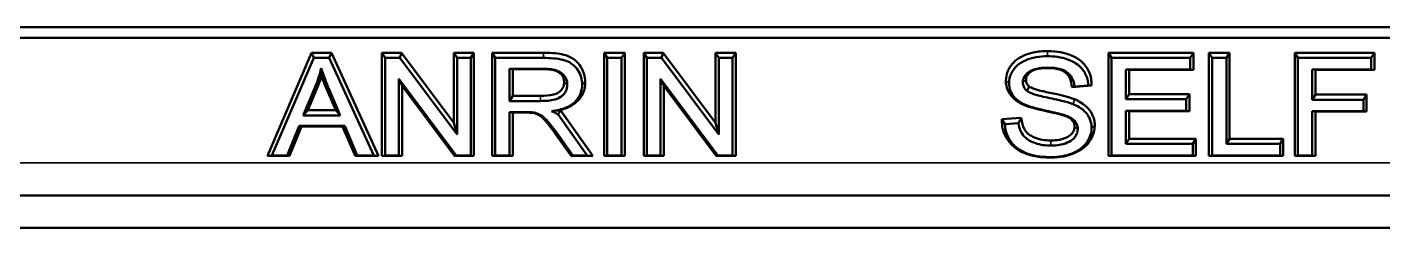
# Model space of a CAD drawing. Header units: millimetres. Extents: x 0 to 2181, y -65 to 1050.
# Drawn here: x 730.6 to 979.9, y 672.5 to 709.5 of the extents above; entities that cross this region are included whole.
import ezdxf

# ---------------------------------------------------------------- set-up
doc = ezdxf.new("R2010")
doc.units = ezdxf.units.MM
doc.header["$LTSCALE"] = 2.5
doc.layers.add('Sichtbar (ISO)', color=7, linetype='Continuous', lineweight=50)
doc.layers.add('Sichtbar schmal (ISO)', color=7, linetype='Continuous', lineweight=35)

msp = doc.modelspace()

# ---------------------------------------------------------------- linework, layer by layer
at = {"layer": 'Sichtbar (ISO)'}
for p, q in [((1274.667, 709.474), (596.667, 709.474)), ((1274.131, 707.474), (597.203, 707.474)), ((774.797, 685.735), (782.923, 704.739)), ((783.32, 703.781), (775.637, 685.814)), ((782.923, 704.739), (786.573, 704.739)), ((782.923, 704.739), (783.32, 703.781)), ((786.186, 703.781), (783.32, 703.781)), ((786.573, 704.739), (786.186, 703.781)), ((794.356, 685.814), (786.186, 703.781)), ((786.573, 704.739), (795.216, 685.735)), ((795.867, 704.739), (799.466, 704.739)), ((795.867, 704.739), (796.445, 703.781)), ((795.867, 685.735), (795.867, 704.739)), ((799.158, 703.781), (796.445, 703.781)), ((796.445, 703.781), (796.445, 685.814)), ((799.466, 704.739), (799.158, 703.781)), ((809.677, 689.676), (799.158, 703.781)), ((799.466, 704.739), (809.099, 691.822)), ((809.099, 704.739), (812.784, 704.739)), ((809.099, 704.739), (809.677, 703.781)), ((809.099, 691.822), (809.099, 704.739)), ((812.207, 703.781), (809.677, 703.781)), ((809.677, 703.781), (809.677, 689.676)), ((812.784, 704.739), (812.207, 703.781)), ((812.207, 685.814), (812.207, 703.781)), ((812.784, 704.739), (812.784, 685.735)), ((816.111, 704.739), (825.561, 704.739)), ((816.111, 704.739), (816.689, 703.781)), ((816.111, 685.735), (816.111, 704.739)), ((825.561, 703.781), (816.689, 703.781)), ((816.689, 703.781), (816.689, 685.814)), ((836.706, 704.739), (840.513, 704.739)), ((836.706, 704.739), (837.283, 703.781)), ((836.706, 685.735), (836.706, 704.739)), ((839.936, 703.781), (837.283, 703.781)), ((837.283, 703.781), (837.283, 685.814)), ((840.513, 704.739), (839.936, 703.781)), ((839.936, 685.814), (839.936, 703.781)), ((840.513, 704.739), (840.513, 685.735)), ((843.992, 704.739), (847.591, 704.739)), ((843.992, 704.739), (844.57, 703.781)), ((843.992, 685.735), (843.992, 704.739)), ((847.283, 703.781), (844.57, 703.781)), ((844.57, 703.781), (844.57, 685.814)), ((847.591, 704.739), (847.283, 703.781)), ((857.802, 689.676), (847.283, 703.781)), ((847.591, 704.739), (857.224, 691.822)), ((857.224, 704.739), (860.909, 704.739)), ((857.224, 704.739), (857.802, 703.781)), ((857.224, 691.822), (857.224, 704.739)), ((860.332, 703.781), (857.802, 703.781)), ((857.802, 703.781), (857.802, 689.676)), ((860.909, 704.739), (860.332, 703.781)), ((860.332, 685.814), (860.332, 703.781)), ((860.909, 704.739), (860.909, 685.735)), ((929.45, 704.739), (945.086, 704.739)), ((929.45, 704.739), (930.027, 703.781)), ((929.45, 685.735), (929.45, 704.739)), ((944.509, 703.781), (930.027, 703.781)), ((930.027, 703.781), (930.027, 685.814)), ((945.086, 704.739), (944.509, 703.781)), ((944.509, 701.659), (944.509, 703.781)), ((945.086, 704.739), (945.086, 701.579)), ((947.925, 704.739), (951.733, 704.739)), ((947.925, 704.739), (948.503, 703.781)), ((947.925, 685.735), (947.925, 704.739)), ((951.155, 703.781), (948.503, 703.781)), ((948.503, 703.781), (948.503, 685.814)), ((951.733, 704.739), (951.155, 703.781)), ((951.155, 687.937), (951.155, 703.781)), ((951.733, 704.739), (951.733, 688.895)), ((963.703, 704.739), (978.364, 704.739)), ((963.703, 704.739), (964.28, 703.781)), ((963.703, 685.735), (963.703, 704.739)), ((977.786, 703.781), (964.28, 703.781)), ((964.28, 703.781), (964.28, 685.814)), ((978.364, 704.739), (977.786, 703.781)), ((977.786, 701.659), (977.786, 703.781)), ((978.364, 704.739), (978.364, 701.579)), ((819.341, 701.796), (825.667, 701.796)), ((819.919, 701.716), (819.341, 701.796)), ((819.341, 695.852), (819.341, 701.796)), ((825.667, 701.716), (819.919, 701.716)), ((819.919, 701.716), (819.919, 696.81)), ((932.68, 696.167), (932.68, 701.659)), ((932.68, 701.659), (944.509, 701.659)), ((933.257, 701.579), (932.68, 701.659)), ((933.257, 701.579), (933.257, 697.125)), ((945.086, 701.579), (933.257, 701.579)), ((945.086, 701.579), (944.509, 701.659)), ((966.933, 696.099), (966.933, 701.659)), ((966.933, 701.659), (977.786, 701.659)), ((967.51, 701.579), (966.933, 701.659)), ((967.51, 701.579), (967.51, 697.057)), ((978.364, 701.579), (967.51, 701.579)), ((978.364, 701.579), (977.786, 701.659)), ((781.399, 693.182), (783.609, 698.454)), ((784.151, 698.714), (782.233, 694.14)), ((784.151, 698.714), (783.609, 698.454)), ((787.362, 694.14), (785.554, 698.423)), ((786.094, 698.167), (788.198, 693.182)), ((798.975, 685.814), (798.975, 699.92)), ((798.975, 699.92), (809.494, 685.814)), ((799.553, 698.653), (798.975, 699.92)), ((799.553, 698.653), (799.553, 685.735)), ((809.185, 685.735), (799.553, 698.653)), ((847.1, 685.814), (847.1, 699.92)), ((847.1, 699.92), (857.619, 685.814)), ((847.678, 698.653), (847.1, 699.92)), ((847.678, 698.653), (847.678, 685.735)), ((857.31, 685.735), (847.678, 698.653)), ((926.355, 698.689), (922.712, 698.433)), ((922.712, 698.433), (923.228, 698.55)), ((923.228, 698.55), (925.759, 698.728)), ((926.355, 698.689), (925.759, 698.728)), ((819.919, 696.81), (819.341, 695.852)), ((825.027, 695.852), (819.341, 695.852)), ((819.919, 696.81), (825.027, 696.81)), ((933.257, 697.125), (932.68, 696.167)), ((943.762, 696.167), (932.68, 696.167)), ((933.257, 697.125), (944.339, 697.125)), ((944.339, 697.125), (943.762, 696.167)), ((943.762, 694.045), (943.762, 696.167)), ((944.339, 697.125), (944.339, 693.965)), ((967.51, 697.057), (966.933, 696.099)), ((976.323, 696.099), (966.933, 696.099)), ((967.51, 697.057), (976.9, 697.057)), ((976.9, 697.057), (976.323, 696.099)), ((976.323, 693.976), (976.323, 696.099)), ((976.9, 697.057), (976.9, 693.897)), ((782.233, 694.14), (781.399, 693.182)), ((788.198, 693.182), (781.399, 693.182)), ((782.233, 694.14), (787.362, 694.14)), ((787.362, 694.14), (788.198, 693.182)), ((819.341, 685.814), (819.341, 693.798)), ((819.341, 693.798), (822.405, 693.798)), ((819.919, 693.719), (819.341, 693.798)), ((819.919, 693.719), (819.919, 685.735)), ((822.405, 693.719), (819.919, 693.719)), ((833.611, 685.814), (828.268, 693.363)), ((828.672, 694.199), (828.673, 694.197)), ((828.696, 694.164), (834.663, 685.735)), ((921.46, 693.223), (921.253, 693.178)), ((932.68, 687.937), (932.68, 694.045)), ((932.68, 694.045), (943.762, 694.045)), ((933.257, 693.965), (932.68, 694.045)), ((944.339, 693.965), (933.257, 693.965)), ((933.257, 693.965), (933.257, 688.895)), ((944.339, 693.965), (943.762, 694.045)), ((966.933, 685.814), (966.933, 693.976)), ((966.933, 693.976), (976.323, 693.976)), ((967.51, 693.897), (966.933, 693.976)), ((967.51, 693.897), (967.51, 685.735)), ((976.9, 693.897), (967.51, 693.897)), ((976.9, 693.897), (976.323, 693.976)), ((778.442, 685.814), (780.637, 691.251)), ((781.042, 691.172), (778.847, 685.735)), ((780.637, 691.251), (789.021, 691.251)), ((781.042, 691.172), (780.637, 691.251)), ((788.624, 691.172), (781.042, 691.172)), ((788.624, 691.172), (789.021, 691.251)), ((790.941, 685.735), (788.624, 691.172)), ((789.021, 691.251), (791.338, 685.814)), ((809.099, 691.822), (809.677, 689.676)), ((857.224, 691.822), (857.802, 689.676)), ((909.83, 692.508), (913.43, 692.784)), ((910.423, 691.593), (909.83, 692.508)), ((912.923, 691.785), (910.423, 691.593)), ((913.43, 692.784), (912.923, 691.785)), ((830.671, 685.735), (827.849, 689.712)), ((828.335, 689.553), (830.988, 685.814)), ((933.257, 688.895), (932.68, 687.937)), ((933.257, 688.895), (945.544, 688.895)), ((945.544, 688.895), (944.966, 687.937)), ((945.544, 688.895), (945.544, 685.735)), ((951.733, 688.895), (951.155, 687.937)), ((951.733, 688.895), (961.58, 688.895)), ((961.58, 688.895), (961.003, 687.937)), ((961.58, 688.895), (961.58, 685.735)), ((774.797, 685.735), (775.637, 685.814)), ((778.847, 685.735), (774.797, 685.735)), ((775.637, 685.814), (778.442, 685.814)), ((778.847, 685.735), (778.442, 685.814)), ((790.941, 685.735), (791.338, 685.814)), ((795.216, 685.735), (790.941, 685.735)), ((791.338, 685.814), (794.356, 685.814)), ((795.216, 685.735), (794.356, 685.814)), ((795.867, 685.735), (796.445, 685.814)), ((799.553, 685.735), (795.867, 685.735)), ((796.445, 685.814), (798.975, 685.814)), ((799.553, 685.735), (798.975, 685.814)), ((809.185, 685.735), (809.494, 685.814)), ((812.784, 685.735), (809.185, 685.735)), ((809.494, 685.814), (812.207, 685.814)), ((812.784, 685.735), (812.207, 685.814)), ((816.111, 685.735), (816.689, 685.814)), ((819.919, 685.735), (816.111, 685.735)), ((816.689, 685.814), (819.341, 685.814)), ((819.919, 685.735), (819.341, 685.814)), ((830.671, 685.735), (830.988, 685.814)), ((834.663, 685.735), (830.671, 685.735)), ((830.988, 685.814), (833.611, 685.814)), ((834.663, 685.735), (833.611, 685.814)), ((836.706, 685.735), (837.283, 685.814)), ((840.513, 685.735), (836.706, 685.735)), ((837.283, 685.814), (839.936, 685.814)), ((840.513, 685.735), (839.936, 685.814)), ((843.992, 685.735), (844.57, 685.814)), ((847.678, 685.735), (843.992, 685.735)), ((844.57, 685.814), (847.1, 685.814)), ((847.678, 685.735), (847.1, 685.814)), ((857.31, 685.735), (857.619, 685.814)), ((860.909, 685.735), (857.31, 685.735)), ((857.619, 685.814), (860.332, 685.814)), ((860.909, 685.735), (860.332, 685.814)), ((929.45, 685.735), (930.027, 685.814)), ((945.544, 685.735), (929.45, 685.735)), ((930.027, 685.814), (944.966, 685.814)), ((944.966, 687.937), (932.68, 687.937)), ((944.966, 685.814), (944.966, 687.937)), ((945.544, 685.735), (944.966, 685.814)), ((947.925, 685.735), (948.503, 685.814)), ((961.58, 685.735), (947.925, 685.735)), ((948.503, 685.814), (961.003, 685.814)), ((961.003, 687.937), (951.155, 687.937)), ((961.003, 685.814), (961.003, 687.937)), ((961.58, 685.735), (961.003, 685.814)), ((963.703, 685.735), (964.28, 685.814)), ((967.51, 685.735), (963.703, 685.735)), ((964.28, 685.814), (966.933, 685.814)), ((967.51, 685.735), (966.933, 685.814)), ((1271.452, 678.474), (599.883, 678.474)), ((1271.452, 672.474), (599.883, 672.474))]:
    msp.add_line(p, q, dxfattribs=at)
for points, knots in [([(825.561, 704.739), (827.317, 704.739), (828.463, 704.587), (829.79, 704.254), (830.424, 704.037), (831.494, 703.298), (831.867, 702.932), (832.445, 702.168), (832.785, 701.635), (833.179, 700.401), (833.257, 699.864), (833.257, 699.318)], [0, 0, 0, 0, 0.5268501, 0.5268501, 0.8662441, 0.8662441, 1.1037551, 1.1037551, 1.3057222, 1.3057222, 1.4550237, 1.4550237, 1.4550237, 1.4550237]), ([(832.68, 698.879), (832.68, 699.352), (832.616, 699.818), (832.342, 700.724), (832.139, 701.148), (831.648, 701.886), (831.294, 702.331), (830.184, 703.121), (829.611, 703.319), (828.108, 703.703), (826.808, 703.781), (825.561, 703.781)], [-1.1007304, -1.1007304, -1.1007304, -1.1007304, -0.9034259, -0.9034259, -0.7091598, -0.7091598, -0.5447892, -0.5447892, -0.3742744, -0.3742744, 0, 0, 0, 0]), ([(910.593, 699.578), (910.593, 700.253), (910.735, 700.905), (911.228, 701.965), (911.579, 702.56), (912.679, 703.584), (913.264, 703.947), (914.45, 704.467), (915.044, 704.653), (916.484, 704.972), (917.354, 705.054), (918.228, 705.054)], [0, 0, 0, 0, 0.22541314, 0.22541314, 0.38383402, 0.38383402, 0.51431637, 0.51431637, 0.62418666, 0.62418666, 0.78203176, 0.78203176, 0.78203176, 0.78203176]), ([(918.228, 704.096), (917.542, 704.096), (916.857, 704.043), (915.357, 703.776), (914.744, 703.563), (913.732, 703.153), (913.163, 702.825), (912.091, 701.875), (911.753, 701.308), (911.297, 700.33), (911.17, 699.746), (911.17, 699.139)], [-0.62182481, -0.62182481, -0.62182481, -0.62182481, -0.55735165, -0.55735165, -0.47821602, -0.47821602, -0.35410832, -0.35410832, -0.20263418, -0.20263418, 0, 0, 0, 0]), ([(918.228, 705.054), (920.121, 705.054), (921.447, 704.723), (923.137, 704.083), (923.83, 703.695), (924.978, 702.702), (925.399, 702.151), (925.995, 701.019), (926.18, 700.451), (926.313, 699.587), (926.329, 699.365), (926.355, 698.689)], [0, 0, 0, 0, 0.567681, 0.567681, 1.0303009, 1.0303009, 1.4635187, 1.4635187, 1.8590638, 1.8590638, 2.0403548, 2.0403548, 2.0403548, 2.0403548]), ([(925.759, 698.728), (925.744, 699.104), (925.693, 699.476), (925.506, 700.197), (925.375, 700.54), (924.916, 701.425), (924.521, 701.944), (923.328, 702.962), (922.582, 703.306), (920.768, 703.94), (919.494, 704.096), (918.228, 704.096)], [-0.93847217, -0.93847217, -0.93847217, -0.93847217, -0.83985503, -0.83985503, -0.7443526, -0.7443526, -0.58383343, -0.58383343, -0.37981174, -0.37981174, 0, 0, 0, 0]), ([(783.609, 698.454), (783.836, 699.02), (784.041, 699.591), (784.402, 700.739), (784.559, 701.313), (784.692, 701.892)], [-0.3981048, -0.3981048, -0.3981048, -0.3981048, -0.19745716, -0.19745716, 0, 0, 0, 0]), ([(784.692, 701.892), (784.864, 701.346), (785.069, 700.771), (785.529, 699.55), (785.813, 698.843), (786.094, 698.167)], [-0.42981314, -0.42981314, -0.42981314, -0.42981314, -0.24098831, -0.24098831, 0, 0, 0, 0]), ([(825.667, 701.796), (826.115, 701.796), (826.574, 701.771), (827.385, 701.65), (827.755, 701.564), (828.499, 701.279), (828.817, 701.082), (829.366, 700.576), (829.575, 700.299), (829.882, 699.632), (829.951, 699.26), (829.951, 698.879)], [-0.59372056, -0.59372056, -0.59372056, -0.59372056, -0.46801054, -0.46801054, -0.36298097, -0.36298097, -0.24086861, -0.24086861, -0.12721311, -0.12721311, 0, 0, 0, 0]), ([(829.374, 699.318), (829.374, 699.626), (829.321, 699.929), (829.078, 700.464), (828.916, 700.682), (828.452, 701.121), (828.184, 701.272), (827.57, 701.514), (827.201, 701.595), (826.456, 701.697), (826.056, 701.716), (825.667, 701.716)], [0, 0, 0, 0, 0.10285567, 0.10285567, 0.1921226, 0.1921226, 0.30468989, 0.30468989, 0.43934779, 0.43934779, 0.58270665, 0.58270665, 0.58270665, 0.58270665]), ([(913.716, 699.303), (913.716, 699.481), (913.737, 699.657), (913.828, 700), (913.895, 700.162), (914.165, 700.637), (914.427, 700.909), (914.948, 701.305), (915.308, 701.544), (916.702, 701.939), (917.556, 702.001), (918.335, 702.001)], [-1.0049268, -1.0049268, -1.0049268, -1.0049268, -0.8630411, -0.8630411, -0.7235101, -0.7235101, -0.4370842, -0.4370842, -0.2336099, -0.2336099, 0, 0, 0, 0]), ([(918.335, 701.922), (917.575, 701.922), (916.709, 701.86), (915.526, 701.482), (915.269, 701.308), (914.814, 700.964), (914.625, 700.742), (914.433, 700.411), (914.381, 700.284), (914.31, 700.017), (914.294, 699.881), (914.294, 699.743)], [0, 0, 0, 0, 0.22814468, 0.22814468, 0.37675005, 0.37675005, 0.66429264, 0.66429264, 0.82941654, 0.82941654, 0.99698673, 0.99698673, 0.99698673, 0.99698673]), ([(918.335, 702.001), (919.093, 702.001), (919.895, 701.931), (921.249, 701.529), (921.638, 701.284), (922.228, 700.843), (922.512, 700.521), (923.015, 699.656), (923.164, 699.104), (923.228, 698.55)], [-0.51892335, -0.51892335, -0.51892335, -0.51892335, -0.41600372, -0.41600372, -0.32572094, -0.32572094, -0.18600689, -0.18600689, 0, 0, 0, 0]), ([(922.712, 698.433), (922.624, 699.192), (922.575, 699.474), (922.346, 700.152), (922.16, 700.498), (921.612, 701.105), (921.318, 701.29), (920.705, 701.601), (920.281, 701.723), (919.362, 701.889), (918.84, 701.922), (918.335, 701.922)], [0.0872289, 0.0872289, 0.0872289, 0.0872289, 0.4331973, 0.4331973, 0.8456545, 0.8456545, 1.2684882, 1.2684882, 1.9438924, 1.9438924, 2.7323457, 2.7323457, 2.7323457, 2.7323457]), ([(784.761, 700.411), (784.717, 700.272), (784.671, 700.134), (784.48, 699.568), (784.351, 699.212), (784.151, 698.714)], [0.20824328, 0.20824328, 0.20824328, 0.20824328, 0.25643811, 0.25643811, 0.40556846, 0.40556846, 0.40556846, 0.40556846]), ([(785.554, 698.423), (785.33, 698.962), (785.135, 699.442), (784.872, 700.118), (784.817, 700.264), (784.761, 700.411)], [0.07435504, 0.07435504, 0.07435504, 0.07435504, 0.28614344, 0.28614344, 0.34257541, 0.34257541, 0.34257541, 0.34257541]), ([(825.027, 696.81), (825.786, 696.81), (826.705, 696.856), (827.704, 697.118), (828.07, 697.24), (828.662, 697.651), (828.855, 697.861), (829.132, 698.297), (829.223, 698.49), (829.345, 698.899), (829.374, 699.107), (829.374, 699.318)], [0, 0, 0, 0, 0.22769135, 0.22769135, 0.31281863, 0.31281863, 0.37762228, 0.37762228, 0.42501282, 0.42501282, 0.47225395, 0.47225395, 0.47225395, 0.47225395]), ([(829.951, 698.879), (829.951, 698.628), (829.917, 698.381), (829.775, 697.894), (829.67, 697.663), (829.304, 697.075), (829.05, 696.836), (828.416, 696.371), (827.977, 696.214), (826.894, 695.916), (825.945, 695.852), (825.027, 695.852)], [-0.53656872, -0.53656872, -0.53656872, -0.53656872, -0.4975222, -0.4975222, -0.45831269, -0.45831269, -0.39274466, -0.39274466, -0.27540285, -0.27540285, 0, 0, 0, 0]), ([(827.055, 693.99), (827.97, 694.104), (828.91, 694.307), (830.303, 694.902), (830.816, 695.209), (831.529, 695.863), (831.971, 696.32), (832.563, 697.607), (832.68, 698.236), (832.68, 698.879)], [-1.4285512, -1.4285512, -1.4285512, -1.4285512, -0.8504695, -0.8504695, -0.4650234, -0.4650234, -0.2146525, -0.2146525, 0, 0, 0, 0]), ([(833.257, 699.318), (833.257, 698.611), (833.128, 697.92), (832.609, 696.785), (832.307, 696.346), (831.579, 695.577), (831.153, 695.232), (830.065, 694.637), (829.492, 694.42), (828.833, 694.239), (828.762, 694.22), (828.691, 694.202)], [0, 0, 0, 0, 0.2360781, 0.2360781, 0.41025494, 0.41025494, 0.57335259, 0.57335259, 0.72616813, 0.72616813, 0.74440295, 0.74440295, 0.74440295, 0.74440295]), ([(913.736, 695.217), (913.029, 695.548), (912.375, 695.969), (911.398, 696.973), (911.123, 697.439), (910.705, 698.4), (910.593, 698.981), (910.593, 699.578)], [0.00028906, 0.00028906, 0.00028906, 0.00028906, 0.23977466, 0.23977466, 0.44567114, 0.44567114, 0.72822682, 0.72822682, 0.72822682, 0.72822682]), ([(911.17, 699.139), (911.17, 698.645), (911.255, 698.162), (911.592, 697.321), (911.836, 696.879), (912.739, 695.935), (913.349, 695.544), (914.006, 695.236)], [-0.65440998, -0.65440998, -0.65440998, -0.65440998, -0.41527993, -0.41527993, -0.22207084, -0.22207084, 0, 0, 0, 0]), ([(914.494, 697.701), (914.363, 697.807), (914.245, 697.923), (914.044, 698.174), (913.962, 698.306), (913.77, 698.719), (913.716, 699.008), (913.716, 699.303)], [-0.20206499, -0.20206499, -0.20206499, -0.20206499, -0.14944992, -0.14944992, -0.09867769, -0.09867769, 0, 0, 0, 0]), ([(914.294, 699.743), (914.294, 699.461), (914.352, 699.251), (914.478, 698.979), (914.541, 698.881), (914.692, 698.693), (914.781, 698.606), (914.878, 698.528)], [0, 0, 0, 0, 0.09389498, 0.09389498, 0.15361205, 0.15361205, 0.21495082, 0.21495082, 0.21495082, 0.21495082]), ([(914.878, 698.528), (914.951, 698.47), (915.066, 698.4), (915.684, 698.111), (916.297, 697.93), (917.61, 697.576), (918.44, 697.418), (921.906, 696.682), (922.79, 696.353), (923.195, 696.188)], [0.00028898, 0.00028898, 0.00028898, 0.00028898, 0.0292162, 0.0292162, 0.10315336, 0.10315336, 0.26131472, 0.26131472, 0.69115303, 0.69115303, 0.69115303, 0.69115303]), ([(922.954, 695.277), (922.389, 695.508), (921.577, 695.731), (919.562, 696.227), (918.531, 696.408), (916.631, 696.846), (915.692, 697.097), (914.842, 697.477), (914.643, 697.583), (914.494, 697.701)], [-0.6173669, -0.6173669, -0.6173669, -0.6173669, -0.48440809, -0.48440809, -0.24945846, -0.24945846, -0.05957765, -0.05957765, 0, 0, 0, 0]), ([(923.195, 696.188), (923.644, 696), (924.58, 695.585), (925.928, 694.351), (926.233, 693.87), (926.603, 693.147), (926.731, 692.789), (926.894, 692.06), (926.931, 691.698), (926.931, 691.334)], [0.00762019, 0.00762019, 0.00762019, 0.00762019, 0.1357763, 0.1357763, 0.22245142, 0.22245142, 0.30124673, 0.30124673, 0.37693117, 0.37693117, 0.37693117, 0.37693117]), ([(822.405, 693.798), (822.689, 693.798), (823.001, 693.793), (823.472, 693.767), (823.699, 693.749), (823.884, 693.716)], [-0.14277936, -0.14277936, -0.14277936, -0.14277936, -0.05659586, -0.05659586, 0, 0, 0, 0]), ([(823.758, 693.649), (823.547, 693.685), (823.249, 693.7), (822.88, 693.716), (822.635, 693.719), (822.405, 693.719)], [0.00132332, 0.00132332, 0.00132332, 0.00132332, 0.06453117, 0.06453117, 0.16958107, 0.16958107, 0.16958107, 0.16958107]), ([(827.849, 689.712), (826.371, 691.774), (825.687, 692.499), (825.021, 693.082), (824.825, 693.212), (824.335, 693.47), (824.054, 693.581), (823.758, 693.649)], [0.000137, 0.000137, 0.000137, 0.000137, 0.8192353, 0.8192353, 1.2878616, 1.2878616, 1.8341034, 1.8341034, 1.8341034, 1.8341034]), ([(823.884, 693.716), (824.201, 693.645), (824.503, 693.533), (825.17, 693.203), (825.448, 692.999), (826.163, 692.357), (826.861, 691.609), (828.335, 689.553)], [-1.6999293, -1.6999293, -1.6999293, -1.6999293, -1.3204548, -1.3204548, -0.8167115, -0.8167115, 0, 0, 0, 0]), ([(828.268, 693.363), (828.17, 693.426), (828.069, 693.485), (827.678, 693.705), (827.363, 693.855), (827.055, 693.99)], [-0.13820985, -0.13820985, -0.13820985, -0.13820985, -0.10287371, -0.10287371, 0, 0, 0, 0]), ([(828.696, 694.164), (828.626, 694.033), (828.555, 693.901), (828.412, 693.634), (828.34, 693.499), (828.268, 693.363)], [-0.11600272, -0.11600272, -0.11600272, -0.11600272, -0.05876974, -0.05876974, 0, 0, 0, 0]), ([(921.253, 693.178), (920.668, 693.386), (919.862, 693.579), (917.041, 694.198), (914.94, 694.64), (913.736, 695.217)], [0.0030516, 0.0030516, 0.0030516, 0.0030516, 0.18990636, 0.18990636, 0.32910452, 0.32910452, 0.32910452, 0.32910452]), ([(914.006, 695.236), (915.152, 694.686), (917.288, 694.243), (919.907, 693.659), (920.949, 693.405), (921.46, 693.223)], [-0.36386004, -0.36386004, -0.36386004, -0.36386004, -0.16506447, -0.16506447, 0, 0, 0, 0]), ([(923.23, 691.129), (923.23, 691.385), (923.186, 691.636), (923.001, 692.043), (922.881, 692.241), (922.475, 692.613), (922.231, 692.761), (921.692, 693.027), (921.459, 693.109), (921.253, 693.178)], [0, 0, 0, 0, 0.08545895, 0.08545895, 0.14650053, 0.14650053, 0.20289575, 0.20289575, 0.27081895, 0.27081895, 0.27081895, 0.27081895]), ([(921.46, 693.223), (921.774, 693.118), (922.09, 692.991), (922.621, 692.711), (922.854, 692.561), (923.337, 692.132), (923.5, 691.874), (923.747, 691.34), (923.808, 691.019), (923.808, 690.69)], [-0.32091585, -0.32091585, -0.32091585, -0.32091585, -0.25110599, -0.25110599, -0.19284677, -0.19284677, -0.11000503, -0.11000503, 0, 0, 0, 0]), ([(926.353, 690.895), (926.353, 691.473), (926.253, 692.038), (925.861, 692.957), (925.581, 693.475), (924.438, 694.549), (923.712, 694.961), (922.954, 695.277)], [-0.8444594, -0.8444594, -0.8444594, -0.8444594, -0.49587888, -0.49587888, -0.25080627, -0.25080627, 0, 0, 0, 0]), ([(918.96, 685.434), (917.677, 685.434), (916.343, 685.548), (913.963, 686.192), (913.125, 686.631), (911.859, 687.546), (911.326, 688.086), (910.459, 689.382), (910.166, 690.066), (909.889, 691.29), (909.857, 691.703), (909.83, 692.508)], [0, 0, 0, 0, 0.384829, 0.384829, 0.7443921, 0.7443921, 1.0839563, 1.0839563, 1.4116874, 1.4116874, 1.6349279, 1.6349279, 1.6349279, 1.6349279]), ([(910.423, 691.593), (910.439, 691.147), (910.499, 690.705), (910.723, 689.851), (910.881, 689.447), (911.363, 688.545), (911.808, 687.899), (913.189, 686.758), (913.969, 686.355), (916.119, 685.65), (917.581, 685.513), (918.96, 685.513)], [-1.4236738, -1.4236738, -1.4236738, -1.4236738, -1.1958436, -1.1958436, -0.9760492, -0.9760492, -0.6852643, -0.6852643, -0.4138164, -0.4138164, 0, 0, 0, 0]), ([(918.838, 687.636), (917.878, 687.636), (916.928, 687.762), (915.695, 688.188), (915.043, 688.437), (914.056, 689.175), (913.754, 689.514), (913.184, 690.503), (913.009, 691.149), (912.923, 691.785)], [-1.2072441, -1.2072441, -1.2072441, -1.2072441, -0.5997268, -0.5997268, -0.3712994, -0.3712994, -0.2140655, -0.2140655, 0, 0, 0, 0]), ([(913.43, 692.784), (913.565, 691.781), (913.645, 691.3), (914.211, 690.273), (914.471, 689.989), (915.1, 689.5), (915.477, 689.3), (916.342, 688.939), (916.836, 688.801), (917.839, 688.63), (918.339, 688.594), (918.838, 688.594)], [0.0798786, 0.0798786, 0.0798786, 0.0798786, 0.4936724, 0.4936724, 0.7524557, 0.7524557, 1.0258795, 1.0258795, 1.3631129, 1.3631129, 1.685749, 1.685749, 1.685749, 1.685749]), ([(918.838, 688.594), (920.031, 688.594), (920.85, 688.792), (921.813, 689.15), (922.194, 689.344), (922.735, 689.81), (922.876, 690.012), (923.059, 690.329), (923.124, 690.482), (923.21, 690.802), (923.23, 690.964), (923.23, 691.129)], [0, 0, 0, 0, 0.3579757, 0.3579757, 0.6006156, 0.6006156, 0.7889943, 0.7889943, 0.9500403, 0.9500403, 1.1106468, 1.1106468, 1.1106468, 1.1106468]), ([(923.808, 690.69), (923.808, 690.499), (923.786, 690.31), (923.693, 689.939), (923.625, 689.761), (923.407, 689.348), (923.208, 689.048), (922.477, 688.443), (922.014, 688.215), (920.942, 687.839), (920.076, 687.636), (918.838, 687.636)], [-1.3481033, -1.3481033, -1.3481033, -1.3481033, -1.1490167, -1.1490167, -0.9512542, -0.9512542, -0.6717172, -0.6717172, -0.3713839, -0.3713839, 0, 0, 0, 0]), ([(926.931, 691.334), (926.931, 690.621), (926.778, 689.934), (926.25, 688.8), (925.864, 688.141), (924.661, 687.031), (924.068, 686.651), (922.88, 686.097), (922.156, 685.826), (920.485, 685.498), (919.724, 685.434), (918.96, 685.434)], [0, 0, 0, 0, 0.2381311, 0.2381311, 0.41035177, 0.41035177, 0.53758855, 0.53758855, 0.6425561, 0.6425561, 0.72722539, 0.72722539, 0.72722539, 0.72722539]), ([(918.96, 685.513), (919.64, 685.513), (920.318, 685.567), (921.611, 685.803), (922.218, 685.976), (923.38, 686.452), (924.074, 686.811), (925.367, 687.969), (925.732, 688.591), (926.216, 689.631), (926.353, 690.251), (926.353, 690.895)], [-0.83923988, -0.83923988, -0.83923988, -0.83923988, -0.67846828, -0.67846828, -0.52717789, -0.52717789, -0.3763723, -0.3763723, -0.21519793, -0.21519793, 0, 0, 0, 0])]:
    msp.add_open_spline(points, degree=3, knots=knots, dxfattribs=at)
for points in [[(784.692, 701.892), (784.718, 701.379), (784.743, 700.88), (784.761, 700.411)], [(914.878, 698.528), (914.751, 698.254), (914.61, 697.952), (914.494, 697.701)], [(823.884, 693.716), (823.843, 693.694), (823.8, 693.672), (823.758, 693.649)], [(827.055, 693.99), (827.617, 694.036), (828.151, 694.105), (828.653, 694.192)], [(828.691, 694.202), (828.663, 694.197), (828.635, 694.193), (828.607, 694.188)], [(828.607, 694.188), (828.629, 694.191), (828.651, 694.194), (828.673, 694.197)], [(828.673, 694.197), (828.666, 694.196), (828.66, 694.194), (828.653, 694.192)], [(828.653, 694.192), (828.668, 694.183), (828.682, 694.173), (828.696, 694.164)]]:
    msp.add_open_spline(points, degree=3, dxfattribs=at)
at = {"layer": 'Sichtbar schmal (ISO)'}
for p, q in [((825.561, 704.739), (825.561, 703.781)), ((918.228, 705.054), (918.228, 704.096)), ((825.667, 701.716), (825.667, 701.796)), ((918.335, 701.922), (918.335, 702.001)), ((786.094, 698.167), (785.554, 698.423)), ((829.374, 699.318), (829.951, 698.879)), ((833.257, 699.318), (832.68, 698.879)), ((910.593, 699.578), (911.17, 699.139)), ((914.294, 699.743), (913.716, 699.303)), ((825.027, 696.81), (825.027, 695.852)), ((923.195, 696.188), (922.954, 695.277)), ((822.405, 693.719), (822.405, 693.798)), ((923.23, 691.129), (923.808, 690.69)), ((926.931, 691.334), (926.353, 690.895)), ((918.838, 688.594), (918.838, 687.636)), ((1271.118, 684.474), (600.217, 684.474)), ((918.96, 685.434), (918.96, 685.513))]:
    msp.add_line(p, q, dxfattribs=at)
for points in [[(914.006, 695.236), (913.918, 695.23), (913.828, 695.223), (913.736, 695.217)], [(828.335, 689.553), (828.173, 689.606), (828.011, 689.659), (827.849, 689.712)]]:
    msp.add_open_spline(points, degree=3, dxfattribs=at)

doc.saveas('drawing.dxf')
